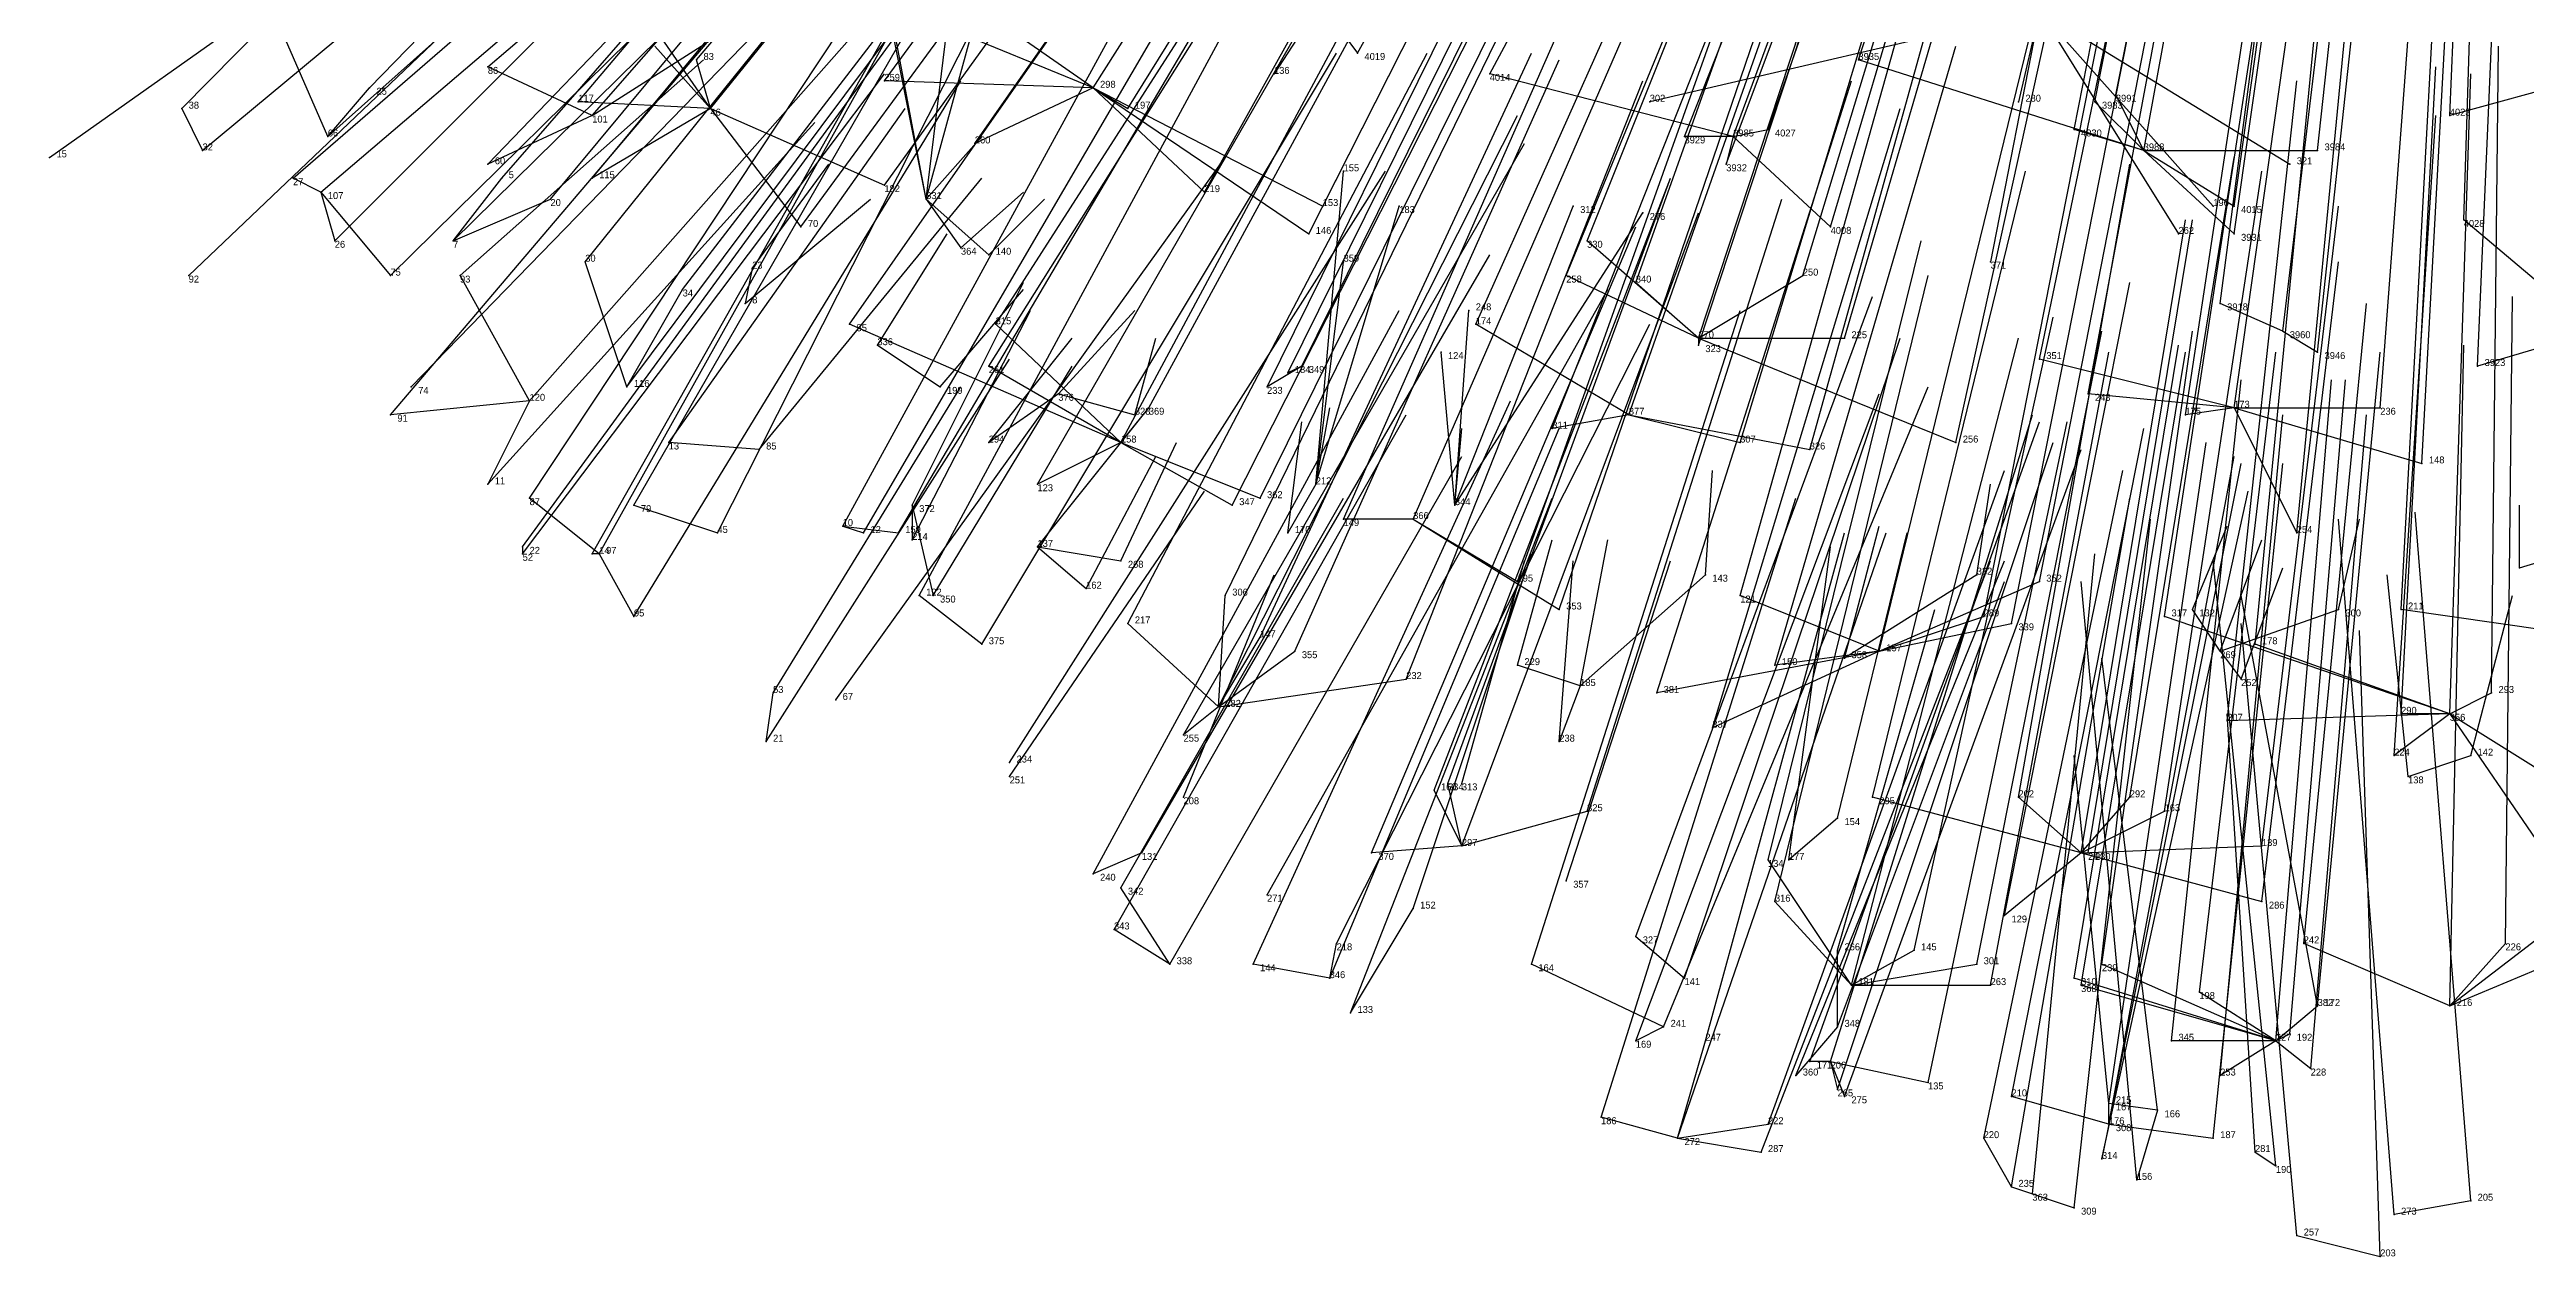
# Model space of a CAD drawing. Extents: x -0.5 to 0.59, y -0.5 to 0.58.
# Drawn here: x -0.364 to -0.008, y -0.499 to -0.3255 of the extents above; entities that cross this region are included whole.
import ezdxf

# ---------------------------------------------------------------- set-up
doc = ezdxf.new("R2010")
doc.units = 0
for name, color, linetype in [('Facilities', 3, 'CONTINUOUS'), ('Facilities_lines', 3, 'CONTINUOUS'), ('Normals', 1, 'CONTINUOUS'), ('Source_points', 5, 'CONTINUOUS'), ('Text', 3, 'CONTINUOUS')]:
    doc.layers.add(name, color=color, linetype=linetype)

msp = doc.modelspace()

# ---------------------------------------------------------------- linework, layer by layer
at = {"layer": 'Facilities', "color": 3}
for p in [(-0.214, -0.331, -0.984), (-0.345, -0.334, -1.2), (-0.269, -0.334, -1.073), (-0.324, -0.338, -1.17), (-0.286, -0.335, -1.25), (-0.122, -0.338, -0.897), (-0.364, -0.341, -1.246), (-0.063, -0.34, -0.864), (-0.325, -0.346, -1.186), (-0.238, -0.347, -1.25), (-0.306, -0.353, -1.169), (-0.344, -0.358, -1.243), (-0.263, -0.357, -1.25), (-0.043, -0.366, -0.922), (-0.245, -0.368, -1.25), (-0.127, -0.367, -0.97), (-0.184, -0.371, -1.036), (-0.312, -0.374, -1.218), (-0.295, -0.376, -1.25), (-0.281, -0.374, -1.168), (-0.219, -0.375, -1.25), (-0.05, -0.377, -0.951), (-0.137, -0.378, -1.004), (-0.262, -0.383, -1.25), (-0.21, -0.382, -1.09), (-0.182, -0.388, -1.25), (-0.28, -0.391, -1.202), (-0.24, -0.391, -1.25), (-0.162, -0.391, -1.25), (-0.25, -0.394, -1.166), (-0.168, -0.393, -1.068), (-0.296, -0.397, -1.238), (-0.285, -0.398, -1.223), (-0.222, -0.397, -1.25), (-0.087, -0.401, -1.25), (-0.009, -0.4, -1.25), (-0.23, -0.411, -1.177), (-0.101, -0.412, -1.06), (-0.052, -0.412, -1.25), (-0.251, -0.419, -1.22), (-0.196, -0.42, -1.159), (-0.144, -0.417, -1.25), (-0.019, -0.421, -1.054), (-0.261, -0.425, -1.246), (-0.226, -0.428, -1.209), (-0.226, -0.43, -1.25), (-0.025, -0.43, -1.25), (-0.201, -0.433, -1.25), (-0.161, -0.431, -1.25), (-0.107, -0.436, -1.25), (-0.207, -0.441, -1.218), (-0.161, -0.44, -1.171), (-0.072, -0.441, -1.118), (-0.146, -0.445, -1.25), (-0.189, -0.447, -1.214), (-0.136, -0.453, -1.182), (-0.203, -0.457, -1.25), (-0.18, -0.459, -1.232), (-0.105, -0.46, -1.178), (-0.177, -0.464, -1.25), (-0.132, -0.466, -1.21), (-0.107, -0.466, -1.25), (-0.038, -0.463, -1.25), (-0.019, -0.463, -1.158), (-0.044, -0.468, -1.174), (-0.108, -0.471, -1.209), (-0.068, -0.48, -1.211), (-0.061, -0.478, -1.25), (-0.13, -0.482, -1.248), (-0.047, -0.484, -1.25), (-0.082, -0.489, -1.239), (-0.016, -0.491, -1.228), (-0.041, -0.496, -1.25)]:
    msp.add_point(p, dxfattribs=at)
at = {"layer": 'Facilities_lines', "color": 3}
for p, q in [((-0.238, -0.347, -1.25), (-0.248, -0.294, -1.25)), ((-0.164, -0.292, -1.25), (-0.188, -0.329, -1.25)), ((-0.286, -0.335, -1.25), (-0.252, -0.296, -1.25)), ((-0.238, -0.347, -1.25), (-0.232, -0.298, -1.25)), ((-0.191, -0.306, -0.903), (-0.176, -0.326, -0.926)), ((-0.269, -0.334, -1.073), (-0.287, -0.308, -1.053)), ((-0.214, -0.331, -0.984), (-0.247, -0.308, -0.987)), ((-0.238, -0.347, -1.25), (-0.246, -0.307, -1.25)), ((-0.238, -0.347, -1.25), (-0.227, -0.307, -1.25)), ((-0.324, -0.338, -1.17), (-0.334, -0.315, -1.148)), ((-0.078, -0.32, -1.25), (-0.134, -0.333, -1.25)), ((-0.078, -0.32, -1.25), (-0.085, -0.356, -1.25)), ((-0.078, -0.32, -1.25), (-0.081, -0.333, -1.25)), ((-0.078, -0.32, -1.25), (-0.053, -0.348, -1.25)), ((-0.078, -0.32, -1.25), (-0.042, -0.342, -1.25)), ((-0.078, -0.32, -1.25), (-0.058, -0.352, -1.25)), ((-0.214, -0.331, -0.984), (-0.236, -0.322, -0.998)), ((-0.269, -0.334, -1.073), (-0.277, -0.325, -1.067)), ((-0.269, -0.334, -1.073), (-0.271, -0.327, -1.06)), ((-0.063, -0.34, -0.864), (-0.104, -0.327, -0.857)), ((0.01, -0.327, -0.818), (-0.019, -0.335, -0.839)), ((-0.324, -0.338, -1.17), (-0.318, -0.331, -1.147)), ((-0.286, -0.335, -1.25), (-0.301, -0.328, -1.25)), ((-0.214, -0.331, -0.984), (-0.244, -0.33, -1.027)), ((-0.214, -0.331, -0.984), (-0.231, -0.339, -1.025)), ((-0.214, -0.331, -0.984), (-0.183, -0.352, -0.991)), ((-0.214, -0.331, -0.984), (-0.181, -0.348, -0.981)), ((-0.214, -0.331, -0.984), (-0.209, -0.334, -0.984)), ((-0.214, -0.331, -0.984), (-0.198, -0.346, -0.996)), ((-0.122, -0.338, -0.897), (-0.157, -0.329, -0.912)), ((-0.345, -0.334, -1.2), (-0.342, -0.34, -1.205)), ((-0.269, -0.334, -1.073), (-0.288, -0.333, -1.1)), ((-0.269, -0.334, -1.073), (-0.286, -0.344, -1.118)), ((-0.269, -0.334, -1.073), (-0.256, -0.351, -1.085)), ((-0.269, -0.334, -1.073), (-0.244, -0.345, -1.058)), ((-0.063, -0.34, -0.864), (-0.07, -0.333, -0.851)), ((-0.063, -0.34, -0.864), (-0.067, -0.332, -0.847)), ((-0.286, -0.335, -1.25), (-0.301, -0.342, -1.25)), ((-0.122, -0.338, -0.897), (-0.129, -0.338, -0.905)), ((-0.122, -0.338, -0.897), (-0.123, -0.342, -0.91)), ((-0.122, -0.338, -0.897), (-0.117, -0.337, -0.892)), ((-0.122, -0.338, -0.897), (-0.108, -0.351, -0.919)), ((-0.063, -0.34, -0.864), (-0.073, -0.337, -0.862)), ((-0.063, -0.34, -0.864), (-0.038, -0.34, -0.855)), ((-0.063, -0.34, -0.864), (-0.05, -0.352, -0.89)), ((-0.063, -0.34, -0.864), (-0.05, -0.348, -0.879)), ((-0.325, -0.346, -1.186), (-0.329, -0.344, -1.191)), ((-0.306, -0.353, -1.169), (-0.299, -0.344, -1.139)), ((-0.182, -0.388, -1.25), (-0.178, -0.343, -1.25)), ((-0.325, -0.346, -1.186), (-0.323, -0.353, -1.198)), ((-0.325, -0.346, -1.186), (-0.315, -0.358, -1.192)), ((-0.306, -0.353, -1.169), (-0.292, -0.347, -1.135)), ((-0.238, -0.347, -1.25), (-0.229, -0.355, -1.25)), ((-0.238, -0.347, -1.25), (-0.233, -0.354, -1.25)), ((-0.182, -0.388, -1.25), (-0.17, -0.348, -1.25)), ((-0.162, -0.391, -1.25), (-0.145, -0.348, -1.25)), ((-0.162, -0.391, -1.25), (-0.135, -0.349, -1.25)), ((0.002, -0.366, -0.915), (-0.017, -0.35, -0.877)), ((-0.281, -0.374, -1.168), (-0.287, -0.356, -1.144)), ((-0.182, -0.388, -1.25), (-0.178, -0.356, -1.25)), ((-0.127, -0.367, -0.97), (-0.143, -0.353, -0.954)), ((-0.295, -0.376, -1.25), (-0.305, -0.358, -1.25)), ((-0.263, -0.357, -1.25), (-0.264, -0.362, -1.25)), ((-0.127, -0.367, -0.97), (-0.146, -0.358, -0.968)), ((-0.127, -0.367, -0.97), (-0.136, -0.359, -0.96)), ((-0.127, -0.367, -0.97), (-0.112, -0.358, -0.938)), ((-0.281, -0.374, -1.168), (-0.273, -0.36, -1.13)), ((-0.162, -0.391, -1.25), (-0.16, -0.363, -1.25)), ((-0.043, -0.366, -0.922), (-0.052, -0.362, -0.916)), ((-0.21, -0.382, -1.09), (-0.249, -0.365, -1.105)), ((-0.21, -0.382, -1.09), (-0.228, -0.365, -1.075)), ((-0.137, -0.378, -1.004), (-0.159, -0.365, -0.995)), ((-0.043, -0.366, -0.922), (-0.038, -0.369, -0.928)), ((0.002, -0.366, -0.915), (-0.015, -0.371, -0.928)), ((-0.245, -0.368, -1.25), (-0.236, -0.374, -1.25)), ((-0.162, -0.391, -1.25), (-0.164, -0.369, -1.25)), ((-0.127, -0.367, -0.97), (-0.09, -0.382, -0.98)), ((-0.127, -0.367, -0.97), (-0.106, -0.367, -0.955)), ((-0.127, -0.367, -0.97), (-0.127, -0.368, -0.973)), ((-0.05, -0.377, -0.951), (-0.078, -0.37, -0.944)), ((-0.21, -0.382, -1.09), (-0.229, -0.371, -1.091)), ((-0.184, -0.371, -1.036), (-0.189, -0.374, -1.048)), ((-0.184, -0.371, -1.036), (-0.186, -0.372, -1.039)), ((-0.295, -0.376, -1.25), (-0.315, -0.378, -1.25)), ((-0.295, -0.376, -1.25), (-0.301, -0.388, -1.25)), ((-0.219, -0.375, -1.25), (-0.229, -0.382, -1.25)), ((-0.219, -0.375, -1.25), (-0.208, -0.378, -1.25)), ((-0.21, -0.382, -1.09), (-0.206, -0.377, -1.075)), ((-0.05, -0.377, -0.951), (-0.071, -0.375, -0.954)), ((-0.05, -0.377, -0.951), (-0.057, -0.378, -0.955)), ((-0.05, -0.377, -0.951), (-0.023, -0.385, -0.963)), ((-0.05, -0.377, -0.951), (-0.029, -0.377, -0.945)), ((-0.05, -0.377, -0.951), (-0.041, -0.395, -0.992)), ((-0.137, -0.378, -1.004), (-0.148, -0.38, -1.019)), ((-0.137, -0.378, -1.004), (-0.111, -0.383, -0.996)), ((-0.137, -0.378, -1.004), (-0.121, -0.382, -1.001)), ((-0.262, -0.383, -1.25), (-0.275, -0.382, -1.25)), ((-0.21, -0.382, -1.09), (-0.222, -0.388, -1.119)), ((-0.21, -0.382, -1.09), (-0.194, -0.391, -1.09)), ((-0.21, -0.382, -1.09), (-0.19, -0.39, -1.084)), ((-0.182, -0.388, -1.25), (-0.186, -0.395, -1.25)), ((-0.285, -0.398, -1.223), (-0.295, -0.39, -1.223)), ((-0.28, -0.391, -1.202), (-0.268, -0.395, -1.193)), ((-0.24, -0.391, -1.25), (-0.24, -0.396, -1.25)), ((-0.24, -0.391, -1.25), (-0.237, -0.404, -1.25)), ((-0.25, -0.394, -1.166), (-0.247, -0.395, -1.163)), ((-0.25, -0.394, -1.166), (-0.242, -0.395, -1.157)), ((-0.168, -0.393, -1.068), (-0.178, -0.393, -1.079)), ((-0.168, -0.393, -1.068), (-0.153, -0.402, -1.076)), ((-0.168, -0.393, -1.068), (-0.147, -0.406, -1.078)), ((-0.296, -0.397, -1.238), (-0.296, -0.398, -1.241)), ((-0.285, -0.398, -1.223), (-0.286, -0.398, -1.224)), ((-0.285, -0.398, -1.223), (-0.28, -0.407, -1.235)), ((-0.222, -0.397, -1.25), (-0.215, -0.403, -1.25)), ((-0.222, -0.397, -1.25), (-0.21, -0.399, -1.25)), ((-0.009, -0.4, -1.25), (0.001, -0.397, -1.25)), ((-0.144, -0.417, -1.25), (-0.126, -0.401, -1.25)), ((-0.087, -0.401, -1.25), (-0.106, -0.413, -1.25)), ((-0.101, -0.412, -1.06), (-0.078, -0.402, -1.023)), ((-0.23, -0.411, -1.177), (-0.239, -0.404, -1.173)), ((-0.196, -0.42, -1.159), (-0.195, -0.404, -1.121)), ((-0.101, -0.412, -1.06), (-0.121, -0.404, -1.055)), ((-0.196, -0.42, -1.159), (-0.209, -0.408, -1.145)), ((-0.101, -0.412, -1.06), (-0.086, -0.407, -1.04)), ((-0.101, -0.412, -1.06), (-0.082, -0.408, -1.041)), ((-0.019, -0.421, -1.054), (-0.06, -0.407, -1.028)), ((-0.052, -0.412, -1.25), (-0.056, -0.406, -1.25)), ((-0.052, -0.412, -1.25), (-0.035, -0.406, -1.25)), ((-0.005, -0.409, -1.023), (-0.026, -0.406, -1.016)), ((-0.196, -0.42, -1.159), (-0.19, -0.41, -1.13)), ((-0.196, -0.42, -1.159), (-0.185, -0.412, -1.13)), ((-0.101, -0.412, -1.06), (-0.133, -0.418, -1.096)), ((-0.101, -0.412, -1.06), (-0.125, -0.423, -1.102)), ((-0.101, -0.412, -1.06), (-0.116, -0.414, -1.074)), ((-0.052, -0.412, -1.25), (-0.049, -0.416, -1.25)), ((-0.019, -0.421, -1.054), (-0.047, -0.411, -1.034)), ((-0.196, -0.42, -1.159), (-0.169, -0.416, -1.123)), ((-0.144, -0.417, -1.25), (-0.153, -0.414, -1.25)), ((-0.261, -0.425, -1.246), (-0.26, -0.418, -1.25)), ((-0.196, -0.42, -1.159), (-0.201, -0.424, -1.174)), ((-0.144, -0.417, -1.25), (-0.147, -0.425, -1.25)), ((-0.019, -0.421, -1.054), (-0.013, -0.418, -1.045)), ((-0.019, -0.421, -1.054), (-0.051, -0.422, -1.062)), ((-0.019, -0.421, -1.054), (-0.027, -0.427, -1.069)), ((-0.019, -0.421, -1.054), (-0.026, -0.421, -1.054)), ((-0.019, -0.421, -1.054), (-0.003, -0.431, -1.077)), ((-0.019, -0.421, -1.054), (-0.006, -0.44, -1.101)), ((-0.025, -0.43, -1.25), (-0.016, -0.427, -1.25)), ((-0.161, -0.44, -1.171), (-0.165, -0.432, -1.156)), ((-0.161, -0.44, -1.171), (-0.163, -0.431, -1.153)), ((-0.072, -0.441, -1.118), (-0.102, -0.433, -1.113)), ((-0.072, -0.441, -1.118), (-0.081, -0.433, -1.101)), ((-0.072, -0.441, -1.118), (-0.065, -0.433, -1.094)), ((-0.161, -0.44, -1.171), (-0.143, -0.435, -1.145)), ((-0.107, -0.436, -1.25), (-0.114, -0.442, -1.25)), ((-0.072, -0.441, -1.118), (-0.06, -0.435, -1.097)), ((-0.207, -0.441, -1.218), (-0.214, -0.444, -1.233)), ((-0.161, -0.44, -1.171), (-0.174, -0.441, -1.186)), ((-0.072, -0.441, -1.118), (-0.083, -0.45, -1.144)), ((-0.072, -0.441, -1.118), (-0.046, -0.44, -1.105)), ((-0.072, -0.441, -1.118), (-0.071, -0.441, -1.117)), ((-0.072, -0.441, -1.118), (-0.046, -0.448, -1.127)), ((-0.105, -0.46, -1.178), (-0.117, -0.442, -1.144)), ((-0.019, -0.463, -1.158), (0.007, -0.443, -1.107)), ((-0.203, -0.457, -1.25), (-0.21, -0.446, -1.25)), ((-0.105, -0.46, -1.178), (-0.116, -0.448, -1.157)), ((-0.203, -0.457, -1.25), (-0.211, -0.452, -1.247)), ((-0.177, -0.464, -1.25), (-0.168, -0.449, -1.25)), ((-0.18, -0.459, -1.232), (-0.179, -0.454, -1.222)), ((-0.136, -0.453, -1.182), (-0.129, -0.459, -1.193)), ((-0.107, -0.466, -1.25), (-0.107, -0.455, -1.25)), ((-0.105, -0.46, -1.178), (-0.096, -0.455, -1.162)), ((-0.019, -0.463, -1.158), (-0.04, -0.454, -1.139)), ((-0.019, -0.463, -1.158), (-0.011, -0.454, -1.136)), ((-0.019, -0.463, -1.158), (0, -0.455, -1.138)), ((-0.18, -0.459, -1.232), (-0.191, -0.457, -1.239)), ((-0.132, -0.466, -1.21), (-0.151, -0.457, -1.204)), ((-0.105, -0.46, -1.178), (-0.087, -0.457, -1.163)), ((-0.044, -0.468, -1.174), (-0.073, -0.459, -1.162)), ((-0.044, -0.468, -1.174), (-0.069, -0.457, -1.156)), ((-0.105, -0.46, -1.178), (-0.085, -0.46, -1.169)), ((-0.044, -0.468, -1.174), (-0.072, -0.46, -1.165)), ((-0.044, -0.468, -1.174), (-0.055, -0.461, -1.161)), ((-0.132, -0.466, -1.21), (-0.136, -0.468, -1.22)), ((-0.107, -0.466, -1.25), (-0.113, -0.473, -1.25)), ((-0.044, -0.468, -1.174), (-0.038, -0.463, -1.161)), ((-0.13, -0.482, -1.248), (-0.126, -0.468, -1.25)), ((-0.044, -0.468, -1.174), (-0.059, -0.468, -1.179)), ((-0.044, -0.468, -1.174), (-0.052, -0.473, -1.189)), ((-0.044, -0.468, -1.174), (-0.042, -0.467, -1.173)), ((-0.044, -0.468, -1.174), (-0.039, -0.472, -1.185)), ((-0.108, -0.471, -1.209), (-0.111, -0.471, -1.211)), ((-0.108, -0.471, -1.209), (-0.094, -0.474, -1.209)), ((-0.108, -0.471, -1.209), (-0.107, -0.475, -1.219)), ((-0.108, -0.471, -1.209), (-0.106, -0.476, -1.22)), ((-0.068, -0.48, -1.211), (-0.082, -0.476, -1.207)), ((-0.061, -0.478, -1.25), (-0.068, -0.477, -1.25)), ((-0.068, -0.48, -1.211), (-0.068, -0.477, -1.205)), ((-0.13, -0.482, -1.248), (-0.141, -0.479, -1.249)), ((-0.13, -0.482, -1.248), (-0.117, -0.48, -1.235)), ((-0.068, -0.48, -1.211), (-0.069, -0.485, -1.224)), ((-0.068, -0.48, -1.211), (-0.053, -0.482, -1.212)), ((-0.068, -0.48, -1.211), (-0.068, -0.48, -1.212)), ((-0.061, -0.478, -1.25), (-0.064, -0.488, -1.25)), ((-0.13, -0.482, -1.248), (-0.118, -0.484, -1.25)), ((-0.082, -0.489, -1.239), (-0.086, -0.482, -1.224)), ((-0.047, -0.484, -1.25), (-0.044, -0.486, -1.25)), ((-0.082, -0.489, -1.239), (-0.073, -0.492, -1.244)), ((-0.082, -0.489, -1.239), (-0.079, -0.49, -1.25)), ((-0.016, -0.491, -1.228), (-0.027, -0.493, -1.233)), ((-0.041, -0.496, -1.25), (-0.029, -0.499, -1.249))]:
    msp.add_line(p, q, dxfattribs=at)
at = {"layer": 'Normals', "color": 1}
for p, q in [((-0.104, -0.327, -0.857), (-0.075, -0.238, -0.894)), ((-0.07, -0.333, -0.851), (-0.052, -0.242, -0.887)), ((-0.067, -0.332, -0.847), (-0.049, -0.241, -0.884)), ((-0.019, -0.335, -0.839), (-0.015, -0.242, -0.876)), ((-0.176, -0.326, -0.926), (-0.131, -0.245, -0.963)), ((-0.157, -0.329, -0.912), (-0.113, -0.247, -0.948)), ((-0.117, -0.337, -0.892), (-0.086, -0.249, -0.929)), ((-0.073, -0.337, -0.862), (-0.055, -0.246, -0.899)), ((-0.063, -0.34, -0.864), (-0.046, -0.248, -0.901)), ((-0.038, -0.34, -0.855), (-0.028, -0.247, -0.891)), ((-0.214, -0.331, -0.984), (-0.164, -0.252, -1.02)), ((-0.129, -0.338, -0.905), (-0.095, -0.252, -0.942)), ((-0.122, -0.338, -0.897), (-0.09, -0.251, -0.935)), ((-0.271, -0.327, -1.06), (-0.211, -0.256, -1.099)), ((-0.244, -0.33, -1.027), (-0.189, -0.255, -1.063)), ((-0.209, -0.334, -0.984), (-0.16, -0.255, -1.02)), ((-0.123, -0.342, -0.91), (-0.091, -0.256, -0.948)), ((-0.05, -0.348, -0.879), (-0.037, -0.256, -0.917)), ((-0.017, -0.35, -0.877), (-0.014, -0.258, -0.914)), ((-0.345, -0.334, -1.2), (-0.275, -0.263, -1.204)), ((-0.288, -0.333, -1.1), (-0.228, -0.262, -1.138)), ((-0.269, -0.334, -1.073), (-0.211, -0.262, -1.111)), ((-0.231, -0.339, -1.025), (-0.178, -0.263, -1.062)), ((-0.108, -0.351, -0.919), (-0.082, -0.263, -0.957)), ((-0.05, -0.352, -0.89), (-0.037, -0.261, -0.928)), ((-0.318, -0.331, -1.147), (-0.253, -0.264, -1.184)), ((-0.198, -0.346, -0.996), (-0.153, -0.265, -1.034)), ((-0.181, -0.348, -0.981), (-0.139, -0.265, -1.018)), ((-0.244, -0.345, -1.058), (-0.19, -0.27, -1.096)), ((-0.183, -0.352, -0.991), (-0.141, -0.269, -1.029)), ((-0.143, -0.353, -0.954), (-0.109, -0.268, -0.992)), ((-0.112, -0.358, -0.938), (-0.085, -0.269, -0.975)), ((-0.052, -0.362, -0.916), (-0.04, -0.27, -0.952)), ((-0.324, -0.338, -1.17), (-0.25, -0.272, -1.187)), ((-0.299, -0.344, -1.139), (-0.238, -0.274, -1.176)), ((-0.286, -0.344, -1.118), (-0.227, -0.273, -1.156)), ((-0.146, -0.358, -0.968), (-0.111, -0.273, -1.005)), ((-0.136, -0.359, -0.96), (-0.105, -0.272, -0.998)), ((-0.043, -0.366, -0.922), (-0.032, -0.274, -0.959)), ((-0.342, -0.34, -1.205), (-0.265, -0.276, -1.207)), ((-0.292, -0.347, -1.135), (-0.233, -0.276, -1.172)), ((-0.256, -0.351, -1.085), (-0.201, -0.276, -1.123)), ((-0.038, -0.369, -0.928), (-0.028, -0.276, -0.964)), ((-0.329, -0.344, -1.191), (-0.254, -0.279, -1.2)), ((-0.159, -0.365, -0.995), (-0.121, -0.28, -1.032)), ((-0.127, -0.367, -0.97), (-0.098, -0.279, -1.008)), ((-0.127, -0.368, -0.973), (-0.098, -0.28, -1.01)), ((-0.106, -0.367, -0.955), (-0.08, -0.278, -0.992)), ((-0.078, -0.37, -0.944), (-0.059, -0.279, -0.981)), ((-0.015, -0.371, -0.928), (-0.011, -0.278, -0.964)), ((-0.325, -0.346, -1.186), (-0.25, -0.282, -1.2)), ((-0.323, -0.353, -1.198), (-0.253, -0.283, -1.205)), ((-0.287, -0.356, -1.144), (-0.229, -0.284, -1.181)), ((-0.071, -0.375, -0.954), (-0.054, -0.284, -0.992)), ((-0.029, -0.377, -0.945), (-0.022, -0.284, -0.982)), ((-0.315, -0.358, -1.192), (-0.244, -0.288, -1.199)), ((-0.306, -0.353, -1.169), (-0.237, -0.285, -1.192)), ((-0.273, -0.36, -1.13), (-0.217, -0.287, -1.168)), ((-0.228, -0.365, -1.075), (-0.178, -0.287, -1.113)), ((-0.184, -0.371, -1.036), (-0.143, -0.288, -1.074)), ((-0.057, -0.378, -0.955), (-0.043, -0.286, -0.992)), ((-0.05, -0.377, -0.951), (-0.037, -0.285, -0.988)), ((-0.249, -0.365, -1.105), (-0.196, -0.289, -1.142)), ((-0.189, -0.374, -1.048), (-0.148, -0.291, -1.086)), ((-0.186, -0.372, -1.039), (-0.145, -0.289, -1.076)), ((-0.137, -0.378, -1.004), (-0.106, -0.29, -1.042)), ((-0.09, -0.382, -0.98), (-0.07, -0.291, -1.017)), ((-0.364, -0.341, -1.246), (-0.299, -0.295, -1.185)), ((-0.281, -0.374, -1.168), (-0.222, -0.295, -1.189)), ((-0.229, -0.371, -1.091), (-0.18, -0.293, -1.129)), ((-0.148, -0.38, -1.019), (-0.114, -0.294, -1.056)), ((-0.121, -0.382, -1.001), (-0.094, -0.293, -1.039)), ((-0.111, -0.383, -0.996), (-0.086, -0.293, -1.033)), ((-0.023, -0.385, -0.963), (-0.018, -0.292, -1)), ((-0.344, -0.358, -1.243), (-0.281, -0.298, -1.194)), ((-0.206, -0.377, -1.075), (-0.162, -0.296, -1.112)), ((-0.21, -0.382, -1.09), (-0.166, -0.3, -1.127)), ((-0.041, -0.395, -0.992), (-0.032, -0.302, -1.029)), ((-0.312, -0.374, -1.218), (-0.243, -0.303, -1.207)), ((-0.28, -0.391, -1.202), (-0.23, -0.304, -1.198)), ((-0.268, -0.395, -1.193), (-0.223, -0.306, -1.195)), ((-0.25, -0.394, -1.166), (-0.203, -0.308, -1.185)), ((-0.222, -0.388, -1.119), (-0.176, -0.308, -1.156)), ((-0.194, -0.391, -1.09), (-0.152, -0.308, -1.128)), ((-0.19, -0.39, -1.084), (-0.149, -0.307, -1.122)), ((-0.178, -0.393, -1.079), (-0.141, -0.309, -1.117)), ((-0.168, -0.393, -1.068), (-0.131, -0.308, -1.106)), ((-0.301, -0.328, -1.25), (-0.28, -0.31, -1.154)), ((-0.295, -0.39, -1.223), (-0.242, -0.31, -1.194)), ((-0.286, -0.398, -1.224), (-0.238, -0.313, -1.202)), ((-0.285, -0.398, -1.223), (-0.237, -0.312, -1.201)), ((-0.247, -0.395, -1.163), (-0.198, -0.311, -1.187)), ((-0.242, -0.395, -1.157), (-0.193, -0.312, -1.184)), ((-0.078, -0.402, -1.023), (-0.06, -0.31, -1.06)), ((-0.026, -0.406, -1.016), (-0.021, -0.313, -1.053)), ((-0.153, -0.402, -1.076), (-0.122, -0.315, -1.113)), ((-0.121, -0.404, -1.055), (-0.096, -0.315, -1.092)), ((-0.086, -0.407, -1.04), (-0.068, -0.316, -1.077)), ((-0.06, -0.407, -1.028), (-0.046, -0.315, -1.065)), ((-0.315, -0.378, -1.25), (-0.264, -0.318, -1.189)), ((-0.301, -0.342, -1.25), (-0.277, -0.317, -1.156)), ((-0.239, -0.404, -1.173), (-0.192, -0.317, -1.187)), ((-0.195, -0.404, -1.121), (-0.154, -0.32, -1.158)), ((-0.147, -0.406, -1.078), (-0.117, -0.318, -1.115)), ((-0.082, -0.408, -1.041), (-0.064, -0.317, -1.078)), ((-0.047, -0.411, -1.034), (-0.038, -0.319, -1.071)), ((-0.296, -0.397, -1.238), (-0.242, -0.323, -1.197)), ((-0.286, -0.335, -1.25), (-0.264, -0.321, -1.154)), ((-0.101, -0.412, -1.06), (-0.079, -0.322, -1.098)), ((-0.305, -0.358, -1.25), (-0.27, -0.327, -1.162)), ((-0.295, -0.376, -1.25), (-0.249, -0.324, -1.178)), ((-0.23, -0.411, -1.177), (-0.179, -0.326, -1.191)), ((-0.209, -0.408, -1.145), (-0.166, -0.326, -1.183)), ((-0.19, -0.41, -1.13), (-0.151, -0.326, -1.167)), ((-0.185, -0.412, -1.13), (-0.147, -0.327, -1.167)), ((-0.116, -0.414, -1.074), (-0.09, -0.325, -1.111)), ((-0.013, -0.418, -1.045), (-0.012, -0.325, -1.083)), ((-0.296, -0.398, -1.241), (-0.244, -0.329, -1.193)), ((-0.28, -0.407, -1.235), (-0.233, -0.33, -1.192)), ((-0.188, -0.329, -1.25), (-0.188, -0.329, -1.15)), ((-0.169, -0.416, -1.123), (-0.135, -0.33, -1.16)), ((-0.133, -0.418, -1.096), (-0.105, -0.33, -1.134)), ((-0.051, -0.422, -1.062), (-0.041, -0.33, -1.1)), ((-0.026, -0.421, -1.054), (-0.021, -0.328, -1.092)), ((-0.019, -0.421, -1.054), (-0.016, -0.329, -1.092)), ((-0.275, -0.382, -1.25), (-0.241, -0.334, -1.169)), ((-0.134, -0.333, -1.25), (-0.134, -0.333, -1.15)), ((-0.125, -0.423, -1.102), (-0.098, -0.334, -1.139)), ((-0.081, -0.333, -1.25), (-0.081, -0.333, -1.15)), ((-0.301, -0.388, -1.25), (-0.254, -0.336, -1.179)), ((-0.238, -0.347, -1.25), (-0.23, -0.338, -1.151)), ((-0.196, -0.42, -1.159), (-0.153, -0.335, -1.188)), ((-0.027, -0.427, -1.069), (-0.021, -0.335, -1.107)), ((-0.251, -0.419, -1.22), (-0.195, -0.341, -1.192)), ((-0.201, -0.424, -1.174), (-0.152, -0.339, -1.192)), ((-0.065, -0.433, -1.094), (-0.05, -0.341, -1.132)), ((-0.263, -0.357, -1.25), (-0.252, -0.342, -1.152)), ((-0.262, -0.383, -1.25), (-0.23, -0.344, -1.163)), ((-0.226, -0.428, -1.209), (-0.172, -0.343, -1.205)), ((-0.178, -0.343, -1.25), (-0.178, -0.343, -1.15)), ((-0.165, -0.432, -1.156), (-0.131, -0.344, -1.191)), ((-0.163, -0.431, -1.153), (-0.131, -0.344, -1.19)), ((-0.102, -0.433, -1.113), (-0.08, -0.343, -1.15)), ((-0.081, -0.433, -1.101), (-0.065, -0.342, -1.139)), ((-0.06, -0.435, -1.097), (-0.046, -0.343, -1.135)), ((-0.042, -0.342, -1.25), (-0.042, -0.342, -1.15)), ((-0.264, -0.362, -1.25), (-0.246, -0.347, -1.153)), ((-0.233, -0.354, -1.25), (-0.224, -0.346, -1.151)), ((-0.229, -0.355, -1.25), (-0.221, -0.347, -1.151)), ((-0.17, -0.348, -1.25), (-0.17, -0.348, -1.15)), ((-0.145, -0.348, -1.25), (-0.145, -0.348, -1.15)), ((-0.143, -0.435, -1.145), (-0.115, -0.347, -1.183)), ((-0.053, -0.348, -1.25), (-0.053, -0.348, -1.15)), ((-0.046, -0.44, -1.105), (-0.035, -0.348, -1.143)), ((-0.245, -0.368, -1.25), (-0.235, -0.352, -1.152)), ((-0.174, -0.441, -1.186), (-0.136, -0.351, -1.205)), ((-0.161, -0.44, -1.171), (-0.127, -0.349, -1.195)), ((-0.135, -0.349, -1.25), (-0.135, -0.349, -1.15)), ((-0.072, -0.441, -1.118), (-0.057, -0.35, -1.155)), ((-0.071, -0.441, -1.117), (-0.056, -0.35, -1.154)), ((-0.058, -0.352, -1.25), (-0.058, -0.352, -1.15)), ((-0.207, -0.441, -1.218), (-0.157, -0.355, -1.211)), ((-0.178, -0.356, -1.25), (-0.178, -0.356, -1.15)), ((-0.117, -0.442, -1.144), (-0.095, -0.353, -1.182)), ((-0.085, -0.356, -1.25), (-0.085, -0.356, -1.15)), ((-0.046, -0.448, -1.127), (-0.035, -0.356, -1.164)), ((-0.24, -0.391, -1.25), (-0.224, -0.359, -1.157)), ((-0.116, -0.448, -1.157), (-0.094, -0.358, -1.195)), ((-0.083, -0.45, -1.144), (-0.065, -0.359, -1.182)), ((-0.24, -0.396, -1.25), (-0.223, -0.363, -1.157)), ((-0.236, -0.374, -1.25), (-0.224, -0.36, -1.152)), ((-0.219, -0.375, -1.25), (-0.208, -0.363, -1.151)), ((-0.214, -0.444, -1.233), (-0.17, -0.363, -1.195)), ((-0.189, -0.447, -1.214), (-0.14, -0.36, -1.213)), ((-0.16, -0.363, -1.25), (-0.16, -0.363, -1.15)), ((-0.151, -0.457, -1.204), (-0.121, -0.363, -1.22)), ((-0.136, -0.453, -1.182), (-0.102, -0.361, -1.201)), ((-0.04, -0.454, -1.139), (-0.031, -0.362, -1.176)), ((-0.011, -0.454, -1.136), (-0.01, -0.361, -1.173)), ((-0.179, -0.454, -1.222), (-0.134, -0.365, -1.217)), ((-0.096, -0.455, -1.162), (-0.076, -0.364, -1.2)), ((-0.087, -0.457, -1.163), (-0.069, -0.366, -1.2)), ((-0.069, -0.457, -1.156), (-0.056, -0.366, -1.193)), ((-0.261, -0.425, -1.246), (-0.226, -0.37, -1.17)), ((-0.229, -0.382, -1.25), (-0.217, -0.367, -1.152)), ((-0.208, -0.378, -1.25), (-0.205, -0.367, -1.151)), ((-0.164, -0.369, -1.25), (-0.164, -0.369, -1.15)), ((-0.129, -0.459, -1.193), (-0.098, -0.367, -1.214)), ((-0.105, -0.46, -1.178), (-0.081, -0.367, -1.208)), ((-0.085, -0.46, -1.169), (-0.068, -0.369, -1.207)), ((-0.073, -0.459, -1.162), (-0.058, -0.368, -1.2)), ((-0.072, -0.46, -1.165), (-0.057, -0.369, -1.202)), ((-0.055, -0.461, -1.161), (-0.044, -0.369, -1.198)), ((-0.038, -0.463, -1.161), (-0.029, -0.369, -1.196)), ((-0.019, -0.463, -1.158), (-0.017, -0.368, -1.19)), ((-0.237, -0.404, -1.25), (-0.217, -0.371, -1.158)), ((-0.059, -0.468, -1.179), (-0.049, -0.373, -1.21)), ((-0.044, -0.468, -1.174), (-0.036, -0.373, -1.205)), ((-0.042, -0.467, -1.173), (-0.034, -0.373, -1.204)), ((-0.26, -0.418, -1.25), (-0.233, -0.374, -1.164)), ((-0.222, -0.397, -1.25), (-0.206, -0.377, -1.153)), ((-0.191, -0.457, -1.239), (-0.154, -0.376, -1.193)), ((-0.182, -0.388, -1.25), (-0.18, -0.377, -1.151)), ((-0.136, -0.468, -1.22), (-0.101, -0.375, -1.221)), ((-0.132, -0.466, -1.21), (-0.094, -0.374, -1.222)), ((-0.211, -0.452, -1.247), (-0.169, -0.378, -1.195)), ((-0.186, -0.395, -1.25), (-0.184, -0.379, -1.151)), ((-0.18, -0.459, -1.232), (-0.147, -0.38, -1.18)), ((-0.162, -0.391, -1.25), (-0.161, -0.38, -1.151)), ((-0.111, -0.471, -1.211), (-0.078, -0.379, -1.229)), ((-0.108, -0.471, -1.209), (-0.079, -0.378, -1.231)), ((-0.094, -0.474, -1.209), (-0.074, -0.379, -1.233)), ((-0.082, -0.476, -1.207), (-0.063, -0.38, -1.229)), ((-0.052, -0.473, -1.189), (-0.043, -0.378, -1.22)), ((-0.039, -0.472, -1.185), (-0.031, -0.378, -1.216)), ((-0.215, -0.403, -1.25), (-0.205, -0.384, -1.152)), ((-0.21, -0.399, -1.25), (-0.202, -0.382, -1.152)), ((-0.203, -0.457, -1.25), (-0.161, -0.384, -1.196)), ((-0.107, -0.475, -1.219), (-0.076, -0.382, -1.235)), ((-0.106, -0.476, -1.22), (-0.072, -0.383, -1.236)), ((-0.068, -0.477, -1.205), (-0.054, -0.382, -1.232)), ((-0.068, -0.48, -1.211), (-0.05, -0.384, -1.234)), ((-0.126, -0.401, -1.25), (-0.125, -0.386, -1.151)), ((-0.117, -0.48, -1.235), (-0.083, -0.386, -1.23)), ((-0.087, -0.401, -1.25), (-0.085, -0.388, -1.151)), ((-0.086, -0.482, -1.224), (-0.066, -0.386, -1.246)), ((-0.068, -0.48, -1.212), (-0.049, -0.385, -1.235)), ((-0.053, -0.482, -1.212), (-0.043, -0.385, -1.235)), ((-0.226, -0.43, -1.25), (-0.198, -0.389, -1.163)), ((-0.21, -0.446, -1.25), (-0.178, -0.39, -1.174)), ((-0.177, -0.464, -1.25), (-0.148, -0.39, -1.188)), ((-0.141, -0.479, -1.249), (-0.113, -0.39, -1.215)), ((-0.082, -0.489, -1.239), (-0.065, -0.39, -1.243)), ((-0.069, -0.485, -1.224), (-0.048, -0.389, -1.246)), ((-0.009, -0.4, -1.25), (-0.009, -0.391, -1.15)), ((-0.13, -0.482, -1.248), (-0.1, -0.395, -1.21)), ((-0.126, -0.468, -1.25), (-0.106, -0.395, -1.184)), ((-0.107, -0.436, -1.25), (-0.097, -0.395, -1.16)), ((-0.106, -0.413, -1.25), (-0.101, -0.394, -1.152)), ((-0.073, -0.492, -1.244), (-0.062, -0.393, -1.241)), ((-0.056, -0.406, -1.25), (-0.051, -0.394, -1.151)), ((-0.027, -0.493, -1.233), (-0.035, -0.393, -1.223)), ((-0.035, -0.406, -1.25), (-0.032, -0.393, -1.151)), ((-0.016, -0.491, -1.228), (-0.024, -0.392, -1.22)), ((-0.168, -0.449, -1.25), (-0.151, -0.398, -1.166)), ((-0.153, -0.414, -1.25), (-0.148, -0.396, -1.152)), ((-0.144, -0.417, -1.25), (-0.14, -0.396, -1.152)), ((-0.114, -0.442, -1.25), (-0.108, -0.397, -1.161)), ((-0.079, -0.49, -1.25), (-0.07, -0.398, -1.214)), ((-0.052, -0.412, -1.25), (-0.046, -0.396, -1.152)), ((-0.201, -0.433, -1.25), (-0.188, -0.401, -1.156)), ((-0.161, -0.431, -1.25), (-0.152, -0.399, -1.156)), ((-0.147, -0.425, -1.25), (-0.145, -0.399, -1.153)), ((-0.146, -0.445, -1.25), (-0.131, -0.399, -1.162)), ((-0.118, -0.484, -1.25), (-0.085, -0.399, -1.209)), ((-0.113, -0.473, -1.25), (-0.083, -0.399, -1.19)), ((-0.107, -0.466, -1.25), (-0.083, -0.402, -1.176)), ((-0.064, -0.488, -1.25), (-0.072, -0.402, -1.2)), ((-0.044, -0.486, -1.25), (-0.053, -0.399, -1.203)), ((-0.049, -0.416, -1.25), (-0.043, -0.4, -1.152)), ((-0.025, -0.43, -1.25), (-0.028, -0.401, -1.154)), ((-0.038, -0.463, -1.25), (-0.049, -0.404, -1.17)), ((-0.016, -0.427, -1.25), (-0.01, -0.404, -1.153)), ((-0.107, -0.455, -1.25), (-0.093, -0.406, -1.164)), ((-0.041, -0.496, -1.25), (-0.049, -0.408, -1.203)), ((-0.029, -0.499, -1.249), (-0.032, -0.409, -1.205)), ((-0.061, -0.478, -1.25), (-0.069, -0.413, -1.174)), ((-0.047, -0.484, -1.25), (-0.051, -0.421, -1.172)), ((-0.068, -0.477, -1.25), (-0.073, -0.427, -1.163))]:
    msp.add_line(p, q, dxfattribs=at)
at = {"layer": 'Source_points', "color": 5}
for p in [(-0.271, -0.327, -1.06), (-0.176, -0.326, -0.926), (-0.104, -0.327, -0.857), (-0.318, -0.331, -1.147), (-0.301, -0.328, -1.25), (-0.244, -0.33, -1.027), (-0.188, -0.329, -1.25), (-0.157, -0.329, -0.912), (-0.288, -0.333, -1.1), (-0.209, -0.334, -0.984), (-0.134, -0.333, -1.25), (-0.081, -0.333, -1.25), (-0.07, -0.333, -0.851), (-0.067, -0.332, -0.847), (-0.129, -0.338, -0.905), (-0.117, -0.337, -0.892), (-0.073, -0.337, -0.862), (-0.019, -0.335, -0.839), (-0.342, -0.34, -1.205), (-0.231, -0.339, -1.025), (-0.038, -0.34, -0.855), (-0.329, -0.344, -1.191), (-0.301, -0.342, -1.25), (-0.299, -0.344, -1.139), (-0.286, -0.344, -1.118), (-0.244, -0.345, -1.058), (-0.178, -0.343, -1.25), (-0.123, -0.342, -0.91), (-0.042, -0.342, -1.25), (-0.292, -0.347, -1.135), (-0.198, -0.346, -0.996), (-0.181, -0.348, -0.981), (-0.17, -0.348, -1.25), (-0.145, -0.348, -1.25), (-0.053, -0.348, -1.25), (-0.05, -0.348, -0.879), (-0.256, -0.351, -1.085), (-0.183, -0.352, -0.991), (-0.135, -0.349, -1.25), (-0.108, -0.351, -0.919), (-0.058, -0.352, -1.25), (-0.05, -0.352, -0.89), (-0.017, -0.35, -0.877), (-0.323, -0.353, -1.198), (-0.287, -0.356, -1.144), (-0.233, -0.354, -1.25), (-0.229, -0.355, -1.25), (-0.178, -0.356, -1.25), (-0.143, -0.353, -0.954), (-0.085, -0.356, -1.25), (-0.315, -0.358, -1.192), (-0.305, -0.358, -1.25), (-0.146, -0.358, -0.968), (-0.136, -0.359, -0.96), (-0.112, -0.358, -0.938), (-0.273, -0.36, -1.13), (-0.264, -0.362, -1.25), (-0.16, -0.363, -1.25), (-0.052, -0.362, -0.916), (-0.249, -0.365, -1.105), (-0.228, -0.365, -1.075), (-0.159, -0.365, -0.995), (-0.164, -0.369, -1.25), (-0.127, -0.368, -0.973), (-0.106, -0.367, -0.955), (-0.078, -0.37, -0.944), (-0.038, -0.369, -0.928), (-0.229, -0.371, -1.091), (-0.186, -0.372, -1.039), (-0.015, -0.371, -0.928), (-0.236, -0.374, -1.25), (-0.206, -0.377, -1.075), (-0.189, -0.374, -1.048), (-0.071, -0.375, -0.954), (-0.029, -0.377, -0.945), (-0.315, -0.378, -1.25), (-0.208, -0.378, -1.25), (-0.148, -0.38, -1.019), (-0.057, -0.378, -0.955), (-0.275, -0.382, -1.25), (-0.229, -0.382, -1.25), (-0.121, -0.382, -1.001), (-0.111, -0.383, -0.996), (-0.09, -0.382, -0.98), (-0.301, -0.388, -1.25), (-0.222, -0.388, -1.119), (-0.023, -0.385, -0.963), (-0.295, -0.39, -1.223), (-0.194, -0.391, -1.09), (-0.19, -0.39, -1.084), (-0.268, -0.395, -1.193), (-0.247, -0.395, -1.163), (-0.242, -0.395, -1.157), (-0.186, -0.395, -1.25), (-0.178, -0.393, -1.079), (-0.041, -0.395, -0.992), (-0.296, -0.398, -1.241), (-0.286, -0.398, -1.224), (-0.24, -0.396, -1.25), (-0.21, -0.399, -1.25), (-0.153, -0.402, -1.076), (-0.126, -0.401, -1.25), (-0.078, -0.402, -1.023), (-0.239, -0.404, -1.173), (-0.237, -0.404, -1.25), (-0.215, -0.403, -1.25), (-0.195, -0.404, -1.121), (-0.121, -0.404, -1.055), (-0.28, -0.407, -1.235), (-0.209, -0.408, -1.145), (-0.147, -0.406, -1.078), (-0.086, -0.407, -1.04), (-0.082, -0.408, -1.041), (-0.06, -0.407, -1.028), (-0.056, -0.406, -1.25), (-0.035, -0.406, -1.25), (-0.026, -0.406, -1.016), (-0.19, -0.41, -1.13), (-0.185, -0.412, -1.13), (-0.047, -0.411, -1.034), (-0.169, -0.416, -1.123), (-0.153, -0.414, -1.25), (-0.116, -0.414, -1.074), (-0.106, -0.413, -1.25), (-0.049, -0.416, -1.25), (-0.26, -0.418, -1.25), (-0.133, -0.418, -1.096), (-0.013, -0.418, -1.045), (-0.125, -0.423, -1.102), (-0.051, -0.422, -1.062), (-0.026, -0.421, -1.054), (-0.201, -0.424, -1.174), (-0.147, -0.425, -1.25), (-0.027, -0.427, -1.069), (-0.016, -0.427, -1.25), (-0.165, -0.432, -1.156), (-0.163, -0.431, -1.153), (-0.102, -0.433, -1.113), (-0.081, -0.433, -1.101), (-0.065, -0.433, -1.094), (-0.143, -0.435, -1.145), (-0.06, -0.435, -1.097), (-0.174, -0.441, -1.186), (-0.071, -0.441, -1.117), (-0.046, -0.44, -1.105), (-0.214, -0.444, -1.233), (-0.117, -0.442, -1.144), (-0.114, -0.442, -1.25), (-0.21, -0.446, -1.25), (-0.116, -0.448, -1.157), (-0.046, -0.448, -1.127), (-0.211, -0.452, -1.247), (-0.168, -0.449, -1.25), (-0.083, -0.45, -1.144), (-0.179, -0.454, -1.222), (-0.107, -0.455, -1.25), (-0.096, -0.455, -1.162), (-0.04, -0.454, -1.139), (-0.011, -0.454, -1.136), (-0.191, -0.457, -1.239), (-0.151, -0.457, -1.204), (-0.129, -0.459, -1.193), (-0.087, -0.457, -1.163), (-0.073, -0.459, -1.162), (-0.069, -0.457, -1.156), (-0.085, -0.46, -1.169), (-0.072, -0.46, -1.165), (-0.055, -0.461, -1.161), (-0.038, -0.463, -1.161), (-0.136, -0.468, -1.22), (-0.126, -0.468, -1.25), (-0.059, -0.468, -1.179), (-0.042, -0.467, -1.173), (-0.113, -0.473, -1.25), (-0.111, -0.471, -1.211), (-0.052, -0.473, -1.189), (-0.039, -0.472, -1.185), (-0.107, -0.475, -1.219), (-0.106, -0.476, -1.22), (-0.094, -0.474, -1.209), (-0.082, -0.476, -1.207), (-0.068, -0.477, -1.25), (-0.068, -0.477, -1.205), (-0.141, -0.479, -1.249), (-0.117, -0.48, -1.235), (-0.068, -0.48, -1.212), (-0.118, -0.484, -1.25), (-0.086, -0.482, -1.224), (-0.053, -0.482, -1.212), (-0.069, -0.485, -1.224), (-0.044, -0.486, -1.25), (-0.079, -0.49, -1.25), (-0.064, -0.488, -1.25), (-0.073, -0.492, -1.244), (-0.027, -0.493, -1.233), (-0.029, -0.499, -1.249)]:
    msp.add_point(p, dxfattribs=at)

# ---------------------------------------------------------------- texts
at = {"layer": 'Text', "color": 3}
for s, p in [('83', (-0.27, -0.327, -1.06)), ('4019', (-0.175, -0.327, -0.926)), ('3935', (-0.104, -0.327, -0.857)), ('25', (-0.317, -0.332, -1.147)), ('86', (-0.301, -0.329, -1.25)), ('259', (-0.244, -0.33, -1.027)), ('298', (-0.213, -0.331, -0.984)), ('136', (-0.188, -0.329, -1.25)), ('4014', (-0.157, -0.33, -0.912)), ('38', (-0.344, -0.334, -1.2)), ('117', (-0.288, -0.333, -1.1)), ('46', (-0.269, -0.335, -1.073)), ('197', (-0.208, -0.334, -0.984)), ('302', (-0.134, -0.333, -1.25)), ('280', (-0.08, -0.333, -1.25)), ('3983', (-0.069, -0.334, -0.851)), ('3991', (-0.067, -0.333, -0.847)), ('4023', (-0.019, -0.335, -0.839)), ('66', (-0.324, -0.338, -1.17)), ('101', (-0.286, -0.336, -1.25)), ('260', (-0.231, -0.339, -1.025)), ('3929', (-0.129, -0.339, -0.905)), ('3985', (-0.122, -0.338, -0.897)), ('4027', (-0.116, -0.338, -0.892)), ('4030', (-0.072, -0.338, -0.862)), ('15', (-0.363, -0.341, -1.246)), ('32', (-0.342, -0.34, -1.205)), ('60', (-0.3, -0.342, -1.25)), ('3988', (-0.063, -0.34, -0.864)), ('321', (-0.041, -0.342, -1.25)), ('3984', (-0.037, -0.34, -0.855)), ('27', (-0.329, -0.345, -1.191)), ('5', (-0.298, -0.344, -1.139)), ('115', (-0.285, -0.344, -1.118)), ('182', (-0.244, -0.346, -1.058)), ('219', (-0.198, -0.346, -0.996)), ('155', (-0.178, -0.343, -1.25)), ('3932', (-0.123, -0.343, -0.91)), ('107', (-0.324, -0.347, -1.186)), ('20', (-0.292, -0.348, -1.135)), ('331', (-0.238, -0.347, -1.25)), ('153', (-0.181, -0.348, -0.981)), ('183', (-0.17, -0.349, -1.25)), ('312', (-0.144, -0.349, -1.25)), ('196', (-0.053, -0.348, -1.25)), ('4015', (-0.049, -0.349, -0.879)), ('70', (-0.255, -0.351, -1.085)), ('146', (-0.182, -0.352, -0.991)), ('276', (-0.134, -0.35, -1.25)), ('4008', (-0.108, -0.352, -0.919)), ('262', (-0.058, -0.352, -1.25)), ('3931', (-0.049, -0.353, -0.89)), ('4028', (-0.017, -0.351, -0.877)), ('26', (-0.323, -0.354, -1.198)), ('7', (-0.306, -0.354, -1.169)), ('30', (-0.287, -0.356, -1.144)), ('23', (-0.263, -0.357, -1.25)), ('364', (-0.233, -0.355, -1.25)), ('140', (-0.228, -0.355, -1.25)), ('359', (-0.178, -0.356, -1.25)), ('330', (-0.143, -0.354, -0.954)), ('371', (-0.085, -0.357, -1.25)), ('92', (-0.344, -0.359, -1.243)), ('75', (-0.315, -0.358, -1.192)), ('93', (-0.305, -0.359, -1.25)), ('258', (-0.146, -0.359, -0.968)), ('340', (-0.136, -0.359, -0.96)), ('250', (-0.112, -0.358, -0.938)), ('34', (-0.273, -0.361, -1.13)), ('8', (-0.263, -0.362, -1.25)), ('248', (-0.159, -0.363, -1.25)), ('3918', (-0.051, -0.363, -0.916)), ('55', (-0.248, -0.366, -1.105)), ('315', (-0.228, -0.365, -1.075)), ('174', (-0.159, -0.365, -0.995)), ('270', (-0.127, -0.367, -0.97)), ('225', (-0.105, -0.367, -0.955)), ('3960', (-0.042, -0.367, -0.922)), ('336', (-0.245, -0.368, -1.25)), ('124', (-0.163, -0.37, -1.25)), ('323', (-0.126, -0.369, -0.973)), ('351', (-0.077, -0.37, -0.944)), ('3946', (-0.037, -0.37, -0.928)), ('3923', (-0.014, -0.371, -0.928)), ('116', (-0.28, -0.374, -1.168)), ('261', (-0.229, -0.372, -1.091)), ('184', (-0.185, -0.372, -1.039)), ('349', (-0.183, -0.372, -1.036)), ('74', (-0.311, -0.375, -1.218)), ('120', (-0.295, -0.376, -1.25)), ('199', (-0.235, -0.375, -1.25)), ('376', (-0.219, -0.376, -1.25)), ('328', (-0.208, -0.378, -1.25)), ('369', (-0.206, -0.378, -1.075)), ('233', (-0.189, -0.375, -1.048)), ('377', (-0.137, -0.378, -1.004)), ('243', (-0.07, -0.376, -0.954)), ('175', (-0.057, -0.378, -0.955)), ('173', (-0.05, -0.377, -0.951)), ('236', (-0.029, -0.378, -0.945)), ('91', (-0.314, -0.379, -1.25)), ('311', (-0.148, -0.38, -1.019)), ('13', (-0.275, -0.383, -1.25)), ('85', (-0.261, -0.383, -1.25)), ('294', (-0.229, -0.382, -1.25)), ('158', (-0.21, -0.382, -1.09)), ('307', (-0.121, -0.382, -1.001)), ('326', (-0.111, -0.383, -0.996)), ('256', (-0.089, -0.382, -0.98)), ('148', (-0.022, -0.385, -0.963)), ('11', (-0.3, -0.388, -1.25)), ('123', (-0.222, -0.389, -1.119)), ('212', (-0.182, -0.388, -1.25)), ('87', (-0.295, -0.391, -1.223)), ('79', (-0.279, -0.392, -1.202)), ('372', (-0.239, -0.392, -1.25)), ('347', (-0.193, -0.391, -1.09)), ('362', (-0.189, -0.39, -1.084)), ('344', (-0.162, -0.391, -1.25)), ('45', (-0.268, -0.395, -1.193)), ('10', (-0.25, -0.394, -1.166)), ('12', (-0.246, -0.395, -1.163)), ('159', (-0.241, -0.395, -1.157)), ('214', (-0.24, -0.396, -1.25)), ('170', (-0.185, -0.395, -1.25)), ('149', (-0.178, -0.394, -1.079)), ('366', (-0.168, -0.393, -1.068)), ('254', (-0.041, -0.395, -0.992)), ('52', (-0.296, -0.399, -1.241)), ('22', (-0.295, -0.398, -1.238)), ('14', (-0.285, -0.398, -1.224)), ('97', (-0.284, -0.398, -1.223)), ('137', (-0.222, -0.397, -1.25)), ('162', (-0.215, -0.403, -1.25)), ('268', (-0.209, -0.4, -1.25)), ('195', (-0.153, -0.402, -1.076)), ('143', (-0.125, -0.402, -1.25)), ('332', (-0.087, -0.401, -1.25)), ('352', (-0.077, -0.402, -1.023)), ('122', (-0.238, -0.404, -1.173)), ('350', (-0.236, -0.405, -1.25)), ('306', (-0.194, -0.404, -1.121)), ('353', (-0.146, -0.406, -1.078)), ('121', (-0.121, -0.405, -1.055)), ('211', (-0.025, -0.406, -1.016)), ('95', (-0.28, -0.407, -1.235)), ('217', (-0.208, -0.408, -1.145)), ('147', (-0.19, -0.41, -1.13)), ('289', (-0.086, -0.407, -1.04)), ('339', (-0.081, -0.409, -1.041)), ('317', (-0.059, -0.407, -1.028)), ('132', (-0.055, -0.407, -1.25)), ('300', (-0.034, -0.407, -1.25)), ('375', (-0.229, -0.411, -1.177)), ('355', (-0.184, -0.413, -1.13)), ('358', (-0.105, -0.413, -1.25)), ('157', (-0.1, -0.412, -1.06)), ('269', (-0.052, -0.413, -1.25)), ('178', (-0.046, -0.411, -1.034)), ('232', (-0.169, -0.416, -1.123)), ('229', (-0.152, -0.414, -1.25)), ('185', (-0.144, -0.417, -1.25)), ('150', (-0.115, -0.414, -1.074)), ('252', (-0.049, -0.417, -1.25)), ('53', (-0.26, -0.418, -1.25)), ('67', (-0.25, -0.419, -1.22)), ('282', (-0.195, -0.42, -1.159)), ('381', (-0.132, -0.418, -1.096)), ('290', (-0.026, -0.421, -1.054)), ('293', (-0.012, -0.418, -1.045)), ('337', (-0.125, -0.423, -1.102)), ('207', (-0.051, -0.422, -1.062)), ('356', (-0.019, -0.422, -1.054)), ('21', (-0.26, -0.425, -1.246)), ('234', (-0.225, -0.428, -1.209)), ('255', (-0.201, -0.425, -1.174)), ('238', (-0.147, -0.425, -1.25)), ('224', (-0.027, -0.427, -1.069)), ('142', (-0.015, -0.427, -1.25)), ('251', (-0.226, -0.431, -1.25)), ('138', (-0.025, -0.431, -1.25)), ('208', (-0.201, -0.434, -1.25)), ('160', (-0.164, -0.432, -1.156)), ('334', (-0.163, -0.432, -1.153)), ('313', (-0.161, -0.432, -1.25)), ('325', (-0.143, -0.435, -1.145)), ('295', (-0.101, -0.434, -1.113)), ('202', (-0.081, -0.433, -1.101)), ('292', (-0.065, -0.433, -1.094)), ('163', (-0.06, -0.435, -1.097)), ('154', (-0.106, -0.437, -1.25)), ('131', (-0.207, -0.442, -1.218)), ('370', (-0.173, -0.442, -1.186)), ('297', (-0.161, -0.44, -1.171)), ('177', (-0.114, -0.442, -1.25)), ('244', (-0.071, -0.442, -1.118)), ('230', (-0.07, -0.442, -1.117)), ('139', (-0.046, -0.44, -1.105)), ('240', (-0.213, -0.445, -1.233)), ('357', (-0.145, -0.446, -1.25)), ('134', (-0.117, -0.443, -1.144)), ('342', (-0.209, -0.447, -1.25)), ('271', (-0.189, -0.448, -1.214)), ('152', (-0.167, -0.449, -1.25)), ('316', (-0.116, -0.448, -1.157)), ('286', (-0.045, -0.449, -1.127)), ('343', (-0.211, -0.452, -1.247)), ('129', (-0.082, -0.451, -1.144)), ('218', (-0.179, -0.455, -1.222)), ('327', (-0.135, -0.454, -1.182)), ('266', (-0.106, -0.455, -1.25)), ('145', (-0.095, -0.455, -1.162)), ('242', (-0.04, -0.454, -1.139)), ('226', (-0.011, -0.455, -1.136)), ('338', (-0.202, -0.457, -1.25)), ('144', (-0.19, -0.458, -1.239)), ('346', (-0.18, -0.459, -1.232)), ('164', (-0.15, -0.458, -1.204)), ('141', (-0.129, -0.46, -1.193)), ('181', (-0.104, -0.46, -1.178)), ('301', (-0.086, -0.457, -1.163)), ('263', (-0.085, -0.46, -1.169)), ('310', (-0.072, -0.46, -1.162)), ('239', (-0.069, -0.458, -1.156)), ('368', (-0.072, -0.461, -1.165)), ('198', (-0.055, -0.462, -1.161)), ('382', (-0.038, -0.463, -1.25)), ('172', (-0.037, -0.463, -1.161)), ('216', (-0.018, -0.463, -1.158)), ('133', (-0.176, -0.464, -1.25)), ('241', (-0.131, -0.466, -1.21)), ('348', (-0.106, -0.466, -1.25)), ('169', (-0.136, -0.469, -1.22)), ('247', (-0.126, -0.468, -1.25)), ('345', (-0.058, -0.468, -1.179)), ('227', (-0.044, -0.468, -1.174)), ('192', (-0.041, -0.468, -1.173)), ('360', (-0.112, -0.473, -1.25)), ('171', (-0.11, -0.472, -1.211)), ('206', (-0.108, -0.472, -1.209)), ('253', (-0.052, -0.473, -1.189)), ('228', (-0.039, -0.473, -1.185)), ('265', (-0.107, -0.476, -1.219)), ('275', (-0.105, -0.477, -1.22)), ('135', (-0.094, -0.475, -1.209)), ('210', (-0.082, -0.476, -1.207)), ('215', (-0.067, -0.477, -1.25)), ('167', (-0.067, -0.478, -1.205)), ('186', (-0.141, -0.48, -1.249)), ('222', (-0.117, -0.48, -1.235)), ('176', (-0.068, -0.48, -1.211)), ('308', (-0.067, -0.481, -1.212)), ('166', (-0.06, -0.479, -1.25)), ('272', (-0.129, -0.483, -1.248)), ('287', (-0.117, -0.484, -1.25)), ('220', (-0.086, -0.482, -1.224)), ('314', (-0.069, -0.485, -1.224)), ('187', (-0.052, -0.482, -1.212)), ('281', (-0.047, -0.484, -1.25)), ('156', (-0.064, -0.488, -1.25)), ('190', (-0.044, -0.487, -1.25)), ('235', (-0.081, -0.489, -1.239)), ('363', (-0.079, -0.491, -1.25)), ('205', (-0.015, -0.491, -1.228)), ('309', (-0.072, -0.493, -1.244)), ('273', (-0.026, -0.493, -1.233)), ('257', (-0.04, -0.496, -1.25)), ('203', (-0.029, -0.499, -1.249))]:
    msp.add_text(s, height=0.001, dxfattribs=at).set_placement(p)

doc.saveas('drawing.dxf')
